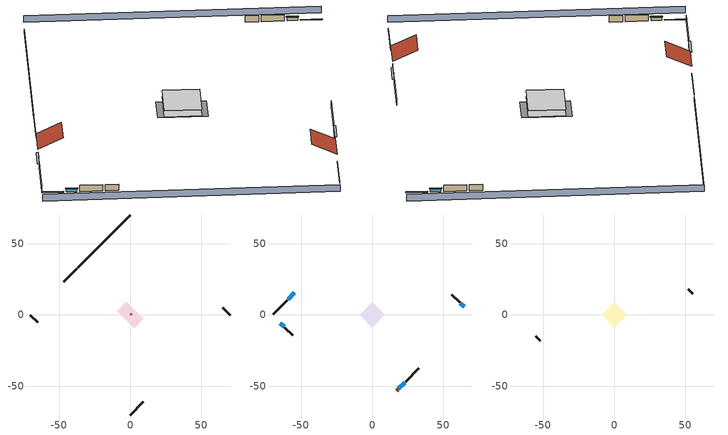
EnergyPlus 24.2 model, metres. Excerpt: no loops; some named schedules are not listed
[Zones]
central ac and furnace airloop ret air zone
 floor adiabatic (AdiabaticConst): 0,0 0,1 1,1 1,0 z0
 wall adiabatic (AdiabaticConst): 0,1 0,0 1,0 1,1 0,1 z0:1
 ceiling adiabatic (AdiabaticConst): 1,0 1,1 0,1 0,0 z1
crawlspace - vented
 floor foundation (Slab1 construction): -9.27,2.65 -2.65,9.27 9.27,-2.65 2.65,-9.27 z-0.91
 wall outside (RimJoist1 construction): -37.73,32.62 -46.91,23.44 z0.3:0.61
 wall outside (RimJoist2 construction): 70.35,0 65.24,5.11 z0.3:0.61
 wall outside (RimJoist3 construction): 0,-70.35 9.18,-61.17 z0.3:0.61
 wall outside (RimJoist4 construction): -70.35,0 -65.24,-5.11 z0.3:0.61
 wall foundation (FoundationWall1 construction): 0,70.35 -37.07,33.28 z-0.91:0.3
conditioned space
 floor to crawlspace - vented (Floor1 construction): -8.88,0 0,8.88 8.88,0 0,-8.88 z0.3
 wall outside (AdiabaticWallConstruction 1): 17.13,-53.21 17.78,-52.56 z0.3:2.34
 wall outside (AdiabaticWallConstruction): -54.86,15.48 -59.26,11.09 / 18.44,-51.91 22.84,-47.51 z0.3:1.49; 64.58,5.76 62.07,8.27 / -64.58,-5.76 -62.07,-8.27 z0.3:1.46
 wall outside (Wall1 construction): -59.92,10.43 -69.69,0.66 z0.3:2.74
 wall outside (Wall2 construction): 61.42,8.93 55.99,14.36 z0.3:2.74
 wall outside (Wall3 construction): 23.49,-46.85 32.73,-37.62 z0.3:2.74
 wall outside (Wall4 construction): -61.42,-8.93 -55.99,-14.36 z0.3:2.74
 window (WindowConstruction): -54.86,15.48 -59.26,11.09 z0.3:1.49
 window (WindowConstruction 1): 64.58,5.76 62.08,8.27 z0.3:1.46
 window (WindowConstruction 2): 18.44,-51.91 22.84,-47.51 z0.3:1.49
 window (WindowConstruction 3): -64.58,-5.76 -62.08,-8.27 z0.3:1.46
 door (Door): 17.14,-53.21 17.78,-52.57 z0.3:2.34
attic - vented
 floor to conditioned space (Floor2 construction Reversed): -8.88,0 0,8.88 8.88,0 0,-8.88 z2.74
 wall outside (Wall5 construction): 55.33,15.01 52.16,18.19 z0.3:2.74
 wall outside (Wall6 construction): -55.33,-15.01 -52.16,-18.19 z0.3:2.74
 roof outside (Roof1 construction): -54.21,16.14,2.74 -48.27,10.2,6.94 -41.63,16.84,6.94 -47.57,22.78,2.74
 roof outside (Roof2 construction): 16.48,-53.87,2.74 10.54,-47.93,6.94 3.9,-54.57,6.94 9.84,-60.51,2.74
shading: -73.58,-3.23 -3.23,-73.58 / 73.58,3.23 3.23,73.58 z0:2.74; -59.48,10.87 -54.65,15.7 -55.08,16.13 -59.91,11.3 z1.8; 61.86,8.49 64.8,5.55 65.23,5.98 62.29,8.92 z1.77; 23.05,-47.29 18.22,-52.12 18.65,-52.56 23.48,-47.73 z1.8; -61.86,-8.49 -64.8,-5.55 -65.23,-5.98 -62.29,-8.92 z1.77
[Building]
Building 1: Terrain=Suburbs
[Site:Location]
Portland Intl Arpt_OR: Latitude {deg}=45.59; Longitude {deg}=-122.6; Time Zone {hr}=-8; Elevation {m}=33; Keep Site Location Information=Yes
[Site:GroundTemperature:Shallow]
10.2558, 8.96328, 8.85977, 9.47314, 11.9355, 14.3863, 16.5111, 17.8571, 17.9714, 16.8767, 14.8061, 12.4304
[Site:WaterMainsTemperature]
Calculation Method=Schedule; Temperature Schedule=mains temperature schedule
[Material] Roughness=Rough; Thermal Absorptance=0.9
Name | Thickness {m} | Conductivity {W/m-K} | Density {kg/m3} | Specific Heat {J/kg-K} | Solar Absorptance | Visible Absorptance
asphalt or fiberglass shingles | 0.00635 | 0.162714 | 1121.4 | 1465.45 | 0.85 | 0.85
ceiling loosefill ins | 0.0846667 | 0.0480833 | 16.02 | 1046.75 | 0.7 | 0.7
ceiling stud and cavity | 0.1397 | 0.0920385 | 65.682 | 1177.47 | 0.7 | 0.7
concrete 8.0 in. | 0.2032 | 1.803125 | 2242.8 | 837.4 | 0.7 | 0.7
door material | 0.04445 | 0.0612267 | 512.64 | 1214.23 | 0.7 | 0.7
fiber cement siding | 0.009525 | 0.258207 | 347.634 | 1004.88 | 0.5 | 0.5
floor covering | 0.0127 | 0.0433444 | 54.468 | 1339.84 | 0.6 | 0.6
floor stud and cavity | 0.1397 | 0.923637 | 92.3553 | 1139.71 | 0.7 | 0.7
furniture material conditioned space 1 | 0.1524 | 0.115458 | 640.8 | 1214.23 | 0.6 | 0.6
gypsum board | 0.0127 | 0.160291 | 801 | 837.4 | 0.6 | 0.6
osb sheathing 0.5 in. | 0.0127 | 0.115458 | 512.64 | 1214.23 | 0.6 | 0.6
osb sheathing 0.5 in. 1 | 0.0127 | 0.115458 | 512.64 | 1214.23 | 0.7 | 0.7
osb sheathing 0.75 in. | 0.01905 | 0.115458 | 512.64 | 1214.23 | 0.7 | 0.7
rim joist stud and cavity | 0.0508 | 0.178804 | 50.32683 | 1063.81 | 0.6 | 0.6
roof rigid ins | 0.00281632 | 0.029427 | 32.04 | 1214.23 | 0.7 | 0.7
soil 0.5 in. | 0.0127 | 1.3848 | 1842.3 | 418.7 | 0.7 | 0.7
wall rigid ins | 0.512978 | 0.029427 | 32.04 | 1214.23 | 0.7 | 0.7
wall stud and cavity | 0.1397 | 0.551395 | 139.0536 | 1170.24 | 0.7 | 0.7
wall stud and cavity 1 | 0.1397 | 0.346631 | 139.0536 | 1170.24 | 0.6 | 0.6
wall stud and cavity 2 | 0.0889 | 0.380278 | 52.3479 | 1209.89 | 0.7 | 0.7
wall stud and cavity 3 | 0.0889 | 0.391764 | 83.0341 | 1211.67 | 0.7 | 0.7
wood siding; wood siding 1 | 0.0254 | 0.102417 | 544.68 | 1172.36 | 0.7 | 0.7
[Material:NoMass]
Adiabatic: Roughness=Rough; Thermal Resistance {m2-K/W}=176.1; Thermal Absorptance=0.9; Solar Absorptance=0.7; Visible Absorptance=0.7
[WindowMaterial:SimpleGlazingSystem]
WindowMaterial: U-Factor {W/m2-K}=2.15764; Solar Heat Gain Coefficient=0.44
[Construction]
AdiabaticConst: Adiabatic
AdiabaticWallConstruction: wood siding, wall rigid ins, wall stud and cavity 2, gypsum board
AdiabaticWallConstruction 1: wood siding 1, wall rigid ins, wall stud and cavity 2, gypsum board
Door: door material
Floor1 construction: floor stud and cavity, osb sheathing 0.75 in., floor covering
Floor2 construction Reversed: gypsum board, ceiling stud and cavity, ceiling loosefill ins
FoundationWall1 construction: concrete 8.0 in.
furniture construction conditioned space 1: furniture material conditioned space 1
PartitionWallConstruction: gypsum board, wall stud and cavity 3, gypsum board
RimJoist1 construction; RimJoist2 construction; RimJoist3 construction; RimJoist4 construction: fiber cement siding, rim joist stud and cavity
Roof1 construction; Roof2 construction: asphalt or fiberglass shingles, roof rigid ins, osb sheathing 0.5 in.
Slab1 construction: soil 0.5 in.
Wall1 construction; Wall2 construction; Wall3 construction; Wall4 construction: fiber cement siding, osb sheathing 0.5 in. 1, wall stud and cavity, gypsum board
Wall5 construction; Wall6 construction: fiber cement siding, osb sheathing 0.5 in. 1, wall stud and cavity 1
WindowConstruction; WindowConstruction 1; WindowConstruction 2; WindowConstruction 3: WindowMaterial
[Zone] Multiplier=1
Name | Volume {m3} | Part of Total Floor Area
attic - vented | 147.678 | Yes
central ac and furnace airloop ret air zone | 1 | No
conditioned space | 384.656 | Yes
crawlspace - vented | 192.328 | Yes
[Space]
Name | Zone | Volume {m3} | Space Type
attic - vented 1 | attic - vented | 147.678
central ac and furnace airloop ret air space | central ac and furnace airloop ret air zone |  | Plenum Space Type
conditioned space 1 | conditioned space | 384.656
crawlspace - vented 1 | crawlspace - vented | 192.328
[ZoneInfiltration:EffectiveLeakageArea]
infil attic - vented 1: Zone or Space=attic - vented 1; Schedule=Always On Discrete; Effective Air Leakage Area {cm2}=5257.79; Stack Coefficient=0.000195296; Wind Coefficient=3.68758e-05
[ZoneMixing] Schedule=Always On Continuous; Design Flow Rate Calculation Method=Flow/Zone; Design Flow Rate {m3/s}=0
Name | Zone or Space | Source Zone or Space
whole house fan mix | attic - vented | conditioned space
central ac and furnace airloop_0 ZoneMixDZToCond mix | conditioned space | crawlspace - vented
central ac and furnace airloop_0 ZoneMixCondToDZ mix | crawlspace - vented | conditioned space
[SpaceList]
Plenum Space Type: central ac and furnace airloop ret air space
[OtherEquipment] Design Level Calculation Method=EquipmentLevel
Name | Fuel Type | Zone or ZoneList or Space or SpaceList | Schedule | Design Level {W} | Fraction Latent | Fraction Radiant | Fraction Lost
central ac and furnace airloop_0 RetCondToRP; central ac and furnace airloop_0 RetSensLkToRP | None | central ac and furnace airloop ret air space | Always On Discrete | 0 | 0 | 0 | 0
central ac and furnace airloop_0 RetLatLkToRP | None | central ac and furnace airloop ret air space | Always On Discrete | 0 | 1 | 0 | 0
central ac and furnace airloop_0 SupCondToLv; central ac and furnace airloop_0 SupSensLkToCond; mech vent house fan sensible load; water heater sens | None | conditioned space 1 | Always On Discrete | 0 | 0 | 0 | 0
central ac and furnace airloop_0 SupLatLkToCond; mech vent house fan latent load; water heater lat | None | conditioned space 1 | Always On Discrete | 0 | 1 | 0 | 0
clothes dryer 1 | Electricity | conditioned space 1 | clothes_dryer | 0 | 0.015 | 0.081 | 0.85
cooking range 1 | Electricity | conditioned space 1 | cooking_range | 0 | 0.08 | 0.432 | 0.2
general water use latent | None | conditioned space 1 | general water use schedule | 99.529 | 1 | 0 | 0
general water use sensible | None | conditioned space 1 | general water use schedule | -98.09 | 0 | 0.6 | 0
water heater energy adjustment1 | Electricity | conditioned space 1 | Always On Discrete | 0.01 | 0 | 0 | 1
central ac and furnace airloop_0 RetCondToDZ; central ac and furnace airloop_0 SupCondToDZ; central ac and furnace airloop_0 SupSensLkToDZ | None | crawlspace - vented 1 | Always On Discrete | 0 | 0 | 0 | 0
central ac and furnace airloop_0 SupLatLkToDZ | None | crawlspace - vented 1 | Always On Discrete | 0 | 1 | 0 | 0
[SurfaceProperty:IncidentSolarMultiplier] Incident Solar Multiplier=1; Incident Solar Multiplier Schedule=trans schedule winter=0.85 summer=0.7
Window1; Window2; Window3; Window4
[InternalMass] Zone or ZoneList=conditioned space; Space or SpaceList=conditioned space 1
Name | Construction | Surface Area {m2}
furniture mass conditioned space 1 | furniture construction conditioned space 1 | 63.09974
partition wall mass | PartitionWallConstruction | 157.749
[Lights]
interior lighting: Zone or ZoneList or Space or SpaceList=conditioned space 1; Schedule=lighting_interior; Design Level Calculation Method=LightingLevel; Lighting Level {W}=271.084; Return Air Fraction=0; Fraction Radiant=0.6; Fraction Visible=0.2; Fraction Replaceable=1
[People]
occupants: Zone or ZoneList or Space or SpaceList=conditioned space 1; Number of People Schedule=occupants; Number of People Calculation Method=People; Number of People=5; Fraction Radiant=0.314171; Sensible Heat Fraction=0.56303; Activity Level Schedule=occupants activity schedule; Carbon Dioxide Generation Rate {m3/s-W}=0; Enable ASHRAE 55 Comfort Warnings=No; Mean Radiant Temperature Calculation Type=EnclosureAveraged
[ElectricEquipment] Zone or ZoneList or Space or SpaceList=conditioned space 1; Design Level Calculation Method=EquipmentLevel
Name | Schedule | Design Level {W} | Fraction Latent | Fraction Radiant | Fraction Lost
clothes dryer | clothes_dryer | 2914.36 | 0.015 | 0.081 | 0.85
clothes washer | clothes_washer | 360.055 | 0.03 | 0.162 | 0.7
cooking range | cooking_range | 1472.85 | 0.08 | 0.432 | 0.2
dishwasher | dishwasher | 680.381 | 0.3 | 0.18 | 0.4
fridge | fridge schedule | 43.7215 | 0 | 0.6 | 0
fridge 1 | fridge schedule 1 | 80.4475 | 0 | 0.6 | 0
mech vent bath fan 0 | mech vent bath fan 0 schedule | 30 | 0 | 0 | 1
mech vent house fan | mech vent house fan schedule | 0 | 0 | 0 | 1
mech vent house fan cfis | mech vent house fan cfis schedule | 0 | 0 | 0 | 0
mech vent range fan 0 | mech vent range fan 0 schedule | 30 | 0 | 0 | 1
misc plug loads | plug_loads_other | 451.842 | 0.021 | 0.558 | 0.049
misc tv | plug_loads_tv | 672.352 | 0 | 0.6 | 0
whole house fan | Always On Discrete | 0 | 0 | 0 | 1
[ZoneInfiltration:DesignFlowRate] Schedule=Always On Discrete
Name | Zone or ZoneList or Space or SpaceList | Design Flow Rate Calculation Method | Design Flow Rate {m3/s} | Air Changes per Hour {1/hr} | Constant Term Coefficient | Temperature Term Coefficient | Velocity Term Coefficient | Velocity Squared Term Coefficient
infil flow; natural vent flow; whole house fan flow | conditioned space 1 | Flow/Zone | 0
crawlspace_vented 1 duct leakage imbalance infil flow | crawlspace - vented 1 | Flow/Zone | 0
infil crawlspace - vented 1 | crawlspace - vented 1 | AirChanges/Hour |  | 2.6013 | 1 | 0 | 0 | 0
[SurfaceProperty:ExposedFoundationPerimeter]
Slab1: Exposed Perimeter Calculation Method=TotalExposedPerimeter; Total Exposed Perimeter {m}=52.4256
[AvailabilityManager:Scheduled]
central ac and furnace airloop Availability Manager: Schedule=Always On Discrete
[AirLoopHVAC:ReturnPlenum]
Air Loop HVAC Return Plenum 1: Zone=central ac and furnace airloop ret air zone
[WaterUse:Equipment]
dishwasher: Peak Flow Rate {m3/s}=5.23998e-06; Flow Rate Fraction Schedule=hot_water_dishwasher
[Foundation:Kiva]
Foundation Kiva 1: Initial Indoor Air Temperature {C}=8.36103; Wall Height Above Grade {m}=0.3048; Wall Depth Below Slab {m}=0.2032
[Foundation:Kiva:Settings]
Soil Conductivity {W/m-K}=1.3848; Soil Density {kg/m3}=1842.3; Soil Specific Heat {J/kg-K}=418.7; Ground Solar Absorptivity=0.9; Ground Thermal Absorptivity=0.9; Ground Surface Roughness {m}=0.03; Far-Field Width {m}=40; Deep-Ground Boundary Condition=ZeroFlux; Deep-Ground Depth {m}=40; Minimum Cell Dimension {m}=0.2; Maximum Cell Growth Coefficient=3; Simulation Timestep=Timestep
[Exterior:Lights]
exterior lighting: Schedule=exterior lighting schedule; Design Level {W}=7.09205
[EnergyManagementSystem:GlobalVariable]
central_ac_and_furnace_airloop_0_DuctImbalLkExhFanEquivCond
central_ac_and_furnace_airloop_0_DuctImbalLkExhFanEquivDZ
central_ac_and_furnace_airloop_0_DuctImbalLkSupFanEquivCond
central_ac_and_furnace_airloop_0_DuctImbalLkSupFanEquivDZ
central_ac_and_furnace_airloop_0_DZ_T
central_ac_and_furnace_airloop_0_DZ_W
central_ac_and_furnace_airloop_0_RetCondToDZ
central_ac_and_furnace_airloop_0_RetCondToRP
central_ac_and_furnace_airloop_0_RetLatLkToRP
central_ac_and_furnace_airloop_0_RetSensLkToRP
central_ac_and_furnace_airloop_0_SupCondToDZ
central_ac_and_furnace_airloop_0_SupCondToLv
central_ac_and_furnace_airloop_0_SupLatLkToCond
central_ac_and_furnace_airloop_0_SupLatLkToDZ
central_ac_and_furnace_airloop_0_SupSensLkToCond
central_ac_and_furnace_airloop_0_SupSensLkToDZ
central_ac_and_furnace_airloop_0_ZoneMixCondToDZ
central_ac_and_furnace_airloop_0_ZoneMixDZToCond
central_ac_and_furnace_airloop_AH_MFR
central_ac_and_furnace_airloop_AH_Tout
central_ac_and_furnace_airloop_AH_VFR
central_ac_and_furnace_airloop_AH_Wout
central_ac_and_furnace_airloop_Fan_RTF
central_ac_and_furnace_airloop_RA_T
central_ac_and_furnace_airloop_Ra_W
infil_program_Qfan
infil_program_Qinf
natural_vent_program_Qnv
natural_vent_program_Qwhf
[EnergyManagementSystem:Sensor]
Name | Output:Variable or Output:Meter Index Key | Output:Variable or Output:Meter
airflow_gain | infil flow | Infiltration Sensible Heat Gain Energy
airflow_gain_1 | natural vent flow | Infiltration Sensible Heat Gain Energy
airflow_gain_2 | whole house fan flow | Infiltration Sensible Heat Gain Energy
airflow_loss | infil flow | Infiltration Sensible Heat Loss Energy
airflow_loss_1 | natural vent flow | Infiltration Sensible Heat Loss Energy
airflow_loss_2 | whole house fan flow | Infiltration Sensible Heat Loss Energy
central_ac_and_furnace_airloop_0_DZ_T_s | crawlspace - vented | Zone Air Temperature
central_ac_and_furnace_airloop_0_DZ_W_s | crawlspace - vented | Zone Mean Air Humidity Ratio
central_ac_and_furnace_airloop_AH_MFR_s | Node 6 | System Node Mass Flow Rate
central_ac_and_furnace_airloop_AH_Tout_s | Node 6 | System Node Temperature
central_ac_and_furnace_airloop_AH_VFR_s | Node 6 | System Node Current Density Volume Flow Rate
central_ac_and_furnace_airloop_AH_Wout_s | Node 6 | System Node Humidity Ratio
central_ac_and_furnace_airloop_RA_T_s | Node 9 | System Node Temperature
central_ac_and_furnace_airloop_Ra_W_s | Node 9 | System Node Humidity Ratio
clg_load_cond |  | Cooling:EnergyTransfer:Zone:CONDITIONED SPACE
clg_load_duct |  | Cooling:EnergyTransfer:Zone:CENTRAL AC AND FURNACE AIRLOOP RET AIR ZONE
clg_sp_s; clg_sp_s_1 | cooling setpoint | Schedule Value
clothes_dryer_exhaust_0_sch_s | clothes_dryer | Schedule Value
cool_season | cooling season schedule | Schedule Value
ducts_conv | central ac and furnace airloop_0 RetCondToRP | Other Equipment Convective Heating Energy
ducts_conv_1 | central ac and furnace airloop_0 RetLatLkToRP | Other Equipment Convective Heating Energy
ducts_conv_2 | central ac and furnace airloop_0 RetSensLkToRP | Other Equipment Convective Heating Energy
ducts_conv_3 | central ac and furnace airloop_0 SupCondToLv | Other Equipment Convective Heating Energy
ducts_conv_4 | central ac and furnace airloop_0 SupLatLkToCond | Other Equipment Convective Heating Energy
ducts_conv_5 | central ac and furnace airloop_0 SupSensLkToCond | Other Equipment Convective Heating Energy
ducts_rad | central ac and furnace airloop_0 RetCondToRP | Other Equipment Radiant Heating Energy
ducts_rad_1 | central ac and furnace airloop_0 RetLatLkToRP | Other Equipment Radiant Heating Energy
ducts_rad_2 | central ac and furnace airloop_0 RetSensLkToRP | Other Equipment Radiant Heating Energy
ducts_rad_3 | central ac and furnace airloop_0 SupCondToLv | Other Equipment Radiant Heating Energy
ducts_rad_4 | central ac and furnace airloop_0 SupLatLkToCond | Other Equipment Radiant Heating Energy
ducts_rad_5 | central ac and furnace airloop_0 SupSensLkToCond | Other Equipment Radiant Heating Energy
htg_load_cond |  | Heating:EnergyTransfer:Zone:CONDITIONED SPACE
htg_load_duct |  | Heating:EnergyTransfer:Zone:CENTRAL AC AND FURNACE AIRLOOP RET AIR ZONE
htg_sp_s; htg_sp_s_1 | heating setpoint | Schedule Value
ig_ee_conv | clothes dryer | Electric Equipment Convective Heating Energy
ig_ee_conv_2 | cooking range | Electric Equipment Convective Heating Energy
ig_ee_conv_3 | dishwasher | Electric Equipment Convective Heating Energy
ig_ee_conv_4 | fridge | Electric Equipment Convective Heating Energy
ig_ee_conv_5 | fridge 1 | Electric Equipment Convective Heating Energy
ig_ee_conv_6 | misc plug loads | Electric Equipment Convective Heating Energy
ig_ee_conv_7 | misc tv | Electric Equipment Convective Heating Energy
ig_ee_conv_8 | whole house fan | Electric Equipment Convective Heating Energy
ig_ee_rad | clothes dryer | Electric Equipment Radiant Heating Energy
ig_ee_rad_2 | cooking range | Electric Equipment Radiant Heating Energy
ig_ee_rad_3 | dishwasher | Electric Equipment Radiant Heating Energy
ig_ee_rad_4 | fridge | Electric Equipment Radiant Heating Energy
ig_ee_rad_5 | fridge 1 | Electric Equipment Radiant Heating Energy
ig_ee_rad_6 | misc plug loads | Electric Equipment Radiant Heating Energy
ig_ee_rad_7 | misc tv | Electric Equipment Radiant Heating Energy
ig_ee_rad_8 | whole house fan | Electric Equipment Radiant Heating Energy
ig_lgt_conv | interior lighting | Lights Convective Heating Energy
ig_lgt_rad | interior lighting | Lights Radiant Heating Energy
ig_lgt_vis | interior lighting | Lights Visible Radiation Heating Energy
ig_oe_conv | clothes dryer 1 | Other Equipment Convective Heating Energy
ig_oe_conv_1 | cooking range 1 | Other Equipment Convective Heating Energy
ig_oe_conv_2 | general water use latent | Other Equipment Convective Heating Energy
ig_oe_conv_3 | general water use sensible | Other Equipment Convective Heating Energy
ig_oe_conv_4 | water heater energy adjustment1 | Other Equipment Convective Heating Energy
ig_oe_conv_5 | water heater lat | Other Equipment Convective Heating Energy
ig_oe_conv_6 | water heater sens | Other Equipment Convective Heating Energy
ig_oe_rad | clothes dryer 1 | Other Equipment Radiant Heating Energy
ig_oe_rad_1 | cooking range 1 | Other Equipment Radiant Heating Energy
ig_oe_rad_2 | general water use latent | Other Equipment Radiant Heating Energy
ig_oe_rad_3 | general water use sensible | Other Equipment Radiant Heating Energy
ig_oe_rad_4 | water heater energy adjustment1 | Other Equipment Radiant Heating Energy
ig_oe_rad_5 | water heater lat | Other Equipment Radiant Heating Energy
ig_oe_rad_6 | water heater sens | Other Equipment Radiant Heating Energy
ig_ppl_conv | occupants | People Convective Heating Energy
ig_ppl_rad | occupants | People Radiant Heating Energy
im_conv | furniture mass conditioned space 1 | Surface Inside Face Convection Heat Gain Energy
im_conv_1 | partition wall mass | Surface Inside Face Convection Heat Gain Energy
im_ig | furniture mass conditioned space 1 | Surface Inside Face Internal Gains Radiation Heat Gain Energy
im_ig_1 | partition wall mass | Surface Inside Face Internal Gains Radiation Heat Gain Energy
im_lgt | furniture mass conditioned space 1 | Surface Inside Face Lights Radiation Heat Gain Energy
im_lgt_1 | partition wall mass | Surface Inside Face Lights Radiation Heat Gain Energy
im_sol | furniture mass conditioned space 1 | Surface Inside Face Solar Radiation Heat Gain Energy
im_sol_1 | partition wall mass | Surface Inside Face Solar Radiation Heat Gain Energy
im_surf | furniture mass conditioned space 1 | Surface Inside Face Net Surface Thermal Radiation Heat Gain Energy
im_surf_1 | partition wall mass | Surface Inside Face Net Surface Thermal Radiation Heat Gain Energy
mech_vent_bath_fan_0_sch_s | mech vent bath fan 0 schedule | Schedule Value
mech_vent_range_fan_0_sch_s | mech vent range fan 0 schedule | Schedule Value
mv_conv | mech vent bath fan 0 | Electric Equipment Convective Heating Energy
mv_conv_1 | mech vent house fan | Electric Equipment Convective Heating Energy
mv_conv_2 | mech vent house fan cfis | Electric Equipment Convective Heating Energy
mv_conv_3 | mech vent range fan 0 | Electric Equipment Convective Heating Energy
mv_conv_4 | mech vent house fan latent load | Other Equipment Convective Heating Energy
mv_conv_5 | mech vent house fan sensible load | Other Equipment Convective Heating Energy
mv_rad | mech vent bath fan 0 | Electric Equipment Radiant Heating Energy
mv_rad_1 | mech vent house fan | Electric Equipment Radiant Heating Energy
mv_rad_2 | mech vent house fan cfis | Electric Equipment Radiant Heating Energy
mv_rad_3 | mech vent range fan 0 | Electric Equipment Radiant Heating Energy
mv_rad_4 | mech vent house fan latent load | Other Equipment Radiant Heating Energy
mv_rad_5 | mech vent house fan sensible load | Other Equipment Radiant Heating Energy
natural_vent_s | natural vent schedule | Schedule Value
out_pb_s |  | Site Outdoor Air Barometric Pressure
out_wt_s |  | Site Outdoor Air Humidity Ratio
site_vw_s |  | Site Wind Speed
ss_back_out | Window1 | Surface Window Shortwave from Zone Back Out Window Heat Transfer Rate
ss_back_out_1 | Window2 | Surface Window Shortwave from Zone Back Out Window Heat Transfer Rate
ss_back_out_2 | Window3 | Surface Window Shortwave from Zone Back Out Window Heat Transfer Rate
ss_back_out_3 | Window4 | Surface Window Shortwave from Zone Back Out Window Heat Transfer Rate
ss_conv | Door1 | Surface Inside Face Convection Heat Gain Energy
ss_conv_1 | Window1 | Surface Inside Face Convection Heat Gain Energy
ss_conv_2 | Window2 | Surface Inside Face Convection Heat Gain Energy
ss_conv_3 | Window3 | Surface Inside Face Convection Heat Gain Energy
ss_conv_4 | Window4 | Surface Inside Face Convection Heat Gain Energy
ss_ig | Door1 | Surface Inside Face Internal Gains Radiation Heat Gain Energy
ss_ig_1 | Window1 | Surface Inside Face Internal Gains Radiation Heat Gain Energy
ss_ig_2 | Window2 | Surface Inside Face Internal Gains Radiation Heat Gain Energy
ss_ig_3 | Window3 | Surface Inside Face Internal Gains Radiation Heat Gain Energy
ss_ig_4 | Window4 | Surface Inside Face Internal Gains Radiation Heat Gain Energy
ss_lgt | Door1 | Surface Inside Face Lights Radiation Heat Gain Energy
ss_sol | Door1 | Surface Inside Face Solar Radiation Heat Gain Energy
ss_surf | Door1 | Surface Inside Face Net Surface Thermal Radiation Heat Gain Energy
ss_surf_1 | Window1 | Surface Inside Face Net Surface Thermal Radiation Heat Gain Energy
ss_surf_2 | Window2 | Surface Inside Face Net Surface Thermal Radiation Heat Gain Energy
ss_surf_3 | Window3 | Surface Inside Face Net Surface Thermal Radiation Heat Gain Energy
ss_surf_4 | Window4 | Surface Inside Face Net Surface Thermal Radiation Heat Gain Energy
ss_trans_in | Window1 | Surface Window Transmitted Solar Radiation Rate
ss_trans_in_1 | Window2 | Surface Window Transmitted Solar Radiation Rate
ss_trans_in_2 | Window3 | Surface Window Transmitted Solar Radiation Rate
ss_trans_in_3 | Window4 | Surface Window Transmitted Solar Radiation Rate
ss_trans_out | Window1 | Surface Inside Face Initial Transmitted Diffuse Transmitted Out Window Solar Radiation Rate
ss_trans_out_1 | Window2 | Surface Inside Face Initial Transmitted Diffuse Transmitted Out Window Solar Radiation Rate
ss_trans_out_2 | Window3 | Surface Inside Face Initial Transmitted Diffuse Transmitted Out Window Solar Radiation Rate
ss_trans_out_3 | Window4 | Surface Inside Face Initial Transmitted Diffuse Transmitted Out Window Solar Radiation Rate
s_conv | Floor1 | Surface Inside Face Convection Heat Gain Energy
s_conv_1 | Floor2 | Surface Inside Face Convection Heat Gain Energy
s_conv_2 | Wall1 | Surface Inside Face Convection Heat Gain Energy
s_conv_3 | Wall2 | Surface Inside Face Convection Heat Gain Energy
s_conv_4 | Wall3 | Surface Inside Face Convection Heat Gain Energy
s_conv_5 | Wall4 | Surface Inside Face Convection Heat Gain Energy
s_ig | Floor1 | Surface Inside Face Internal Gains Radiation Heat Gain Energy
s_ig_1 | Floor2 | Surface Inside Face Internal Gains Radiation Heat Gain Energy
s_ig_2 | Wall1 | Surface Inside Face Internal Gains Radiation Heat Gain Energy
s_ig_3 | Wall2 | Surface Inside Face Internal Gains Radiation Heat Gain Energy
s_ig_4 | Wall3 | Surface Inside Face Internal Gains Radiation Heat Gain Energy
s_ig_5 | Wall4 | Surface Inside Face Internal Gains Radiation Heat Gain Energy
s_lgt | Floor1 | Surface Inside Face Lights Radiation Heat Gain Energy
s_lgt_1 | Floor2 | Surface Inside Face Lights Radiation Heat Gain Energy
